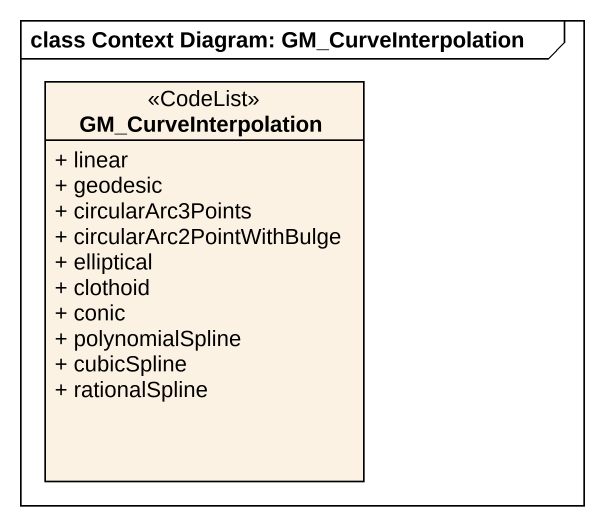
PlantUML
@startuml
mainframe class Context Diagram: GM_CurveInterpolation
hide circle
hide empty members
skinparam classAttributeIconSize 0
class GM_CurveInterpolation <<CodeList>> {
  + linear
  + geodesic
  + circularArc3Points
  + circularArc2PointWithBulge
  + elliptical
  + clothoid
  + conic
  + polynomialSpline
  + cubicSpline
  + rationalSpline
}
@enduml
